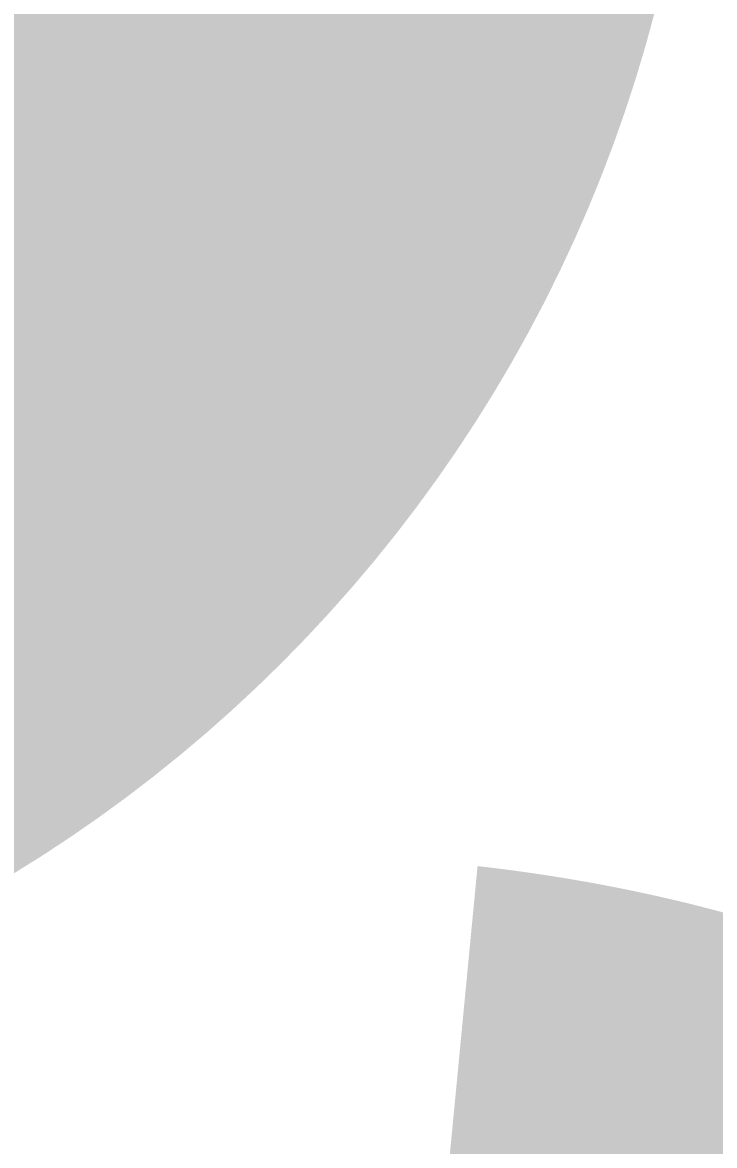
# Model space of a CAD drawing. Header units: inches. Extents: x -3 to 191, y -18 to 93.
# Drawn here: x 118.9076 to 119.053, y 44.3295 to 44.5652 of the extents above; entities that cross this region are included whole.
import ezdxf

# ---------------------------------------------------------------- set-up
doc = ezdxf.new("R2010")
doc.units = ezdxf.units.IN
for name, color, linetype in [('Bottom Layer', 5, 'Continuous'), ('GND 1', 90, 'Continuous'), ('GND 2', 156, 'Continuous'), ('Mechanical 13', 56, 'Continuous'), ('PWR', 16, 'Continuous'), ('Signal L4', 76, 'Continuous'), ('Top Layer', 1, 'Continuous')]:
    doc.layers.add(name, color=color, linetype=linetype)
doc.styles.add('Arial', font='', dxfattribs={"height": 0.2})
doc.styles.get('Arial').set_extended_font_data('Arial')

# ---------------------------------------------------------------- blocks, each defined once
blk = doc.blocks.new('CAP_0805_400')
at = {"layer": 'Mechanical 13', "style": 'Arial'}
blk.add_text('C128', height=1.00000054, dxfattribs=at).set_placement((-1.74943008, -0.49983898))

msp = doc.modelspace()

# ---------------------------------------------------------------- hatches: boundary and pattern name
at = {"layer": 'Bottom Layer'}
h = msp.add_hatch(color=5, dxfattribs=at)
edge = h.paths.add_edge_path()
edge.add_arc((118.75000126, 44.64299681999999), 0.2999994, 0, 360)
at = {"layer": 'GND 1'}
h = msp.add_hatch(color=90, dxfattribs=at)
edge = h.paths.add_edge_path()
edge.add_arc((118.75000126, 44.64299681999999), 0.2999994, 0, 360)
at = {"layer": 'GND 2'}
h = msp.add_hatch(color=156, dxfattribs=at)
edge = h.paths.add_edge_path()
edge.add_arc((118.75000126, 44.64299681999999), 0.2999994, 0, 360)
at = {"layer": 'PWR'}
h = msp.add_hatch(color=16, dxfattribs=at)
edge = h.paths.add_edge_path()
edge.add_arc((118.75000126, 44.64299681999999), 0.2999994, 0, 360)
at = {"layer": 'Signal L4'}
h = msp.add_hatch(color=76, dxfattribs=at)
edge = h.paths.add_edge_path()
edge.add_arc((118.75000126, 44.64299681999999), 0.2999994, 0, 360)
at = {"layer": 'Top Layer'}
h = msp.add_hatch(color=1, dxfattribs=at)
edge = h.paths.add_edge_path()
edge.add_arc((118.75000126, 44.64299681999999), 0.2999994, 0, 360)

# ---------------------------------------------------------------- linework, layer by layer
for points in [[(118.75000634, 44.6430019, 0.499999, 0.499999, 0), (118.75000634, 45.64299227999999, 0.499999, 0.499999, 0)], [(118.75000126, 44.64299681999999, 0.499999, 0.499999, 0), (118.75000634, 44.6430019, 0.499999, 0.499999, 0)]]:
    msp.add_lwpolyline(points, format="xyseb", dxfattribs=at)
for points in [[(118.62500278, 44.64299681999999, 0.2499995, 0.2499995, 1), (118.87499974, 44.64299681999999, 0.2499995, 0.2499995, 1)], [(118.62500786, 44.6430019, 0.2499995, 0.2499995, 1), (118.87500482, 44.6430019, 0.2499995, 0.2499995, 1)], [(118.62500786, 44.6430019, 0.2499995, 0.2499995, 1), (118.87500482, 44.6430019, 0.2499995, 0.2499995, 1)]]:
    msp.add_lwpolyline(points, format="xyseb", close=True, dxfattribs=at)

# ---------------------------------------------------------------- block references
at = {"rotation": 270}
msp.add_blockref('CAP_0805_400', (118.75001142, 44.49999735999999), dxfattribs=at)

doc.saveas('drawing.dxf')
